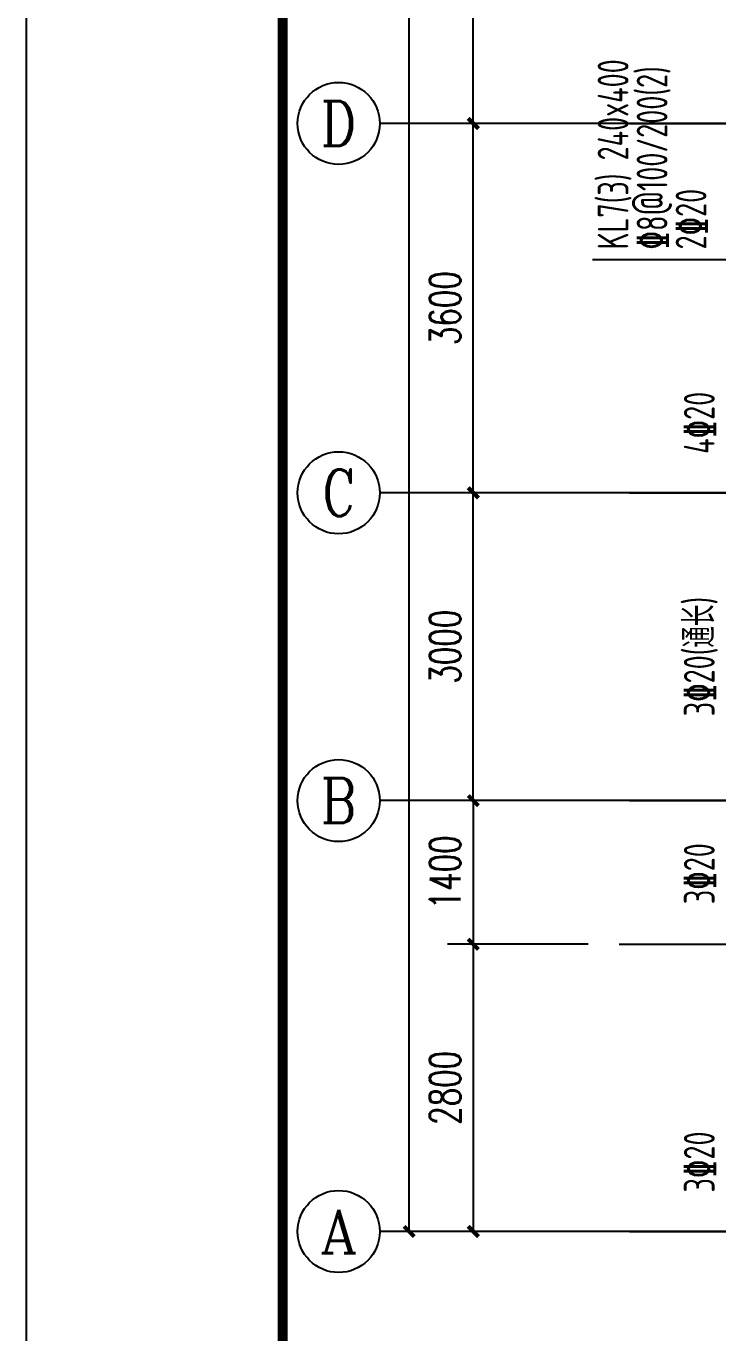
# Model space of a CAD drawing. Extents: x 1051052 to 1482120, y -981644 to -673261.
# Drawn here: x 1096817 to 1103558, y -973282 to -960545 of the extents above; entities that cross this region are included whole.
import ezdxf
from ezdxf.enums import TextEntityAlignment as Align

# ---------------------------------------------------------------- set-up
doc = ezdxf.new("R2010")
doc.units = 0
doc.header["$LTSCALE"] = 1000
doc.header["$MEASUREMENT"] = 0
doc.linetypes.add('DOTE', pattern=[2.42, 2, -0.2, 0.02, -0.2])
for name, color, linetype in [('AXIS', 3, 'Continuous'), ('AXIS_TEXT', 7, 'Continuous'), ('DOTE', 1, 'DOTE'), ('TK', 142, 'Continuous'), ('填充', 8, 'Continuous')]:
    doc.layers.add(name, color=color, linetype=linetype)
for name, color, linetype, lineweight in [('BEAM-JZ-NUM-V', 6, 'Continuous', 25), ('BEAM-JZ-V', 2, 'Continuous', 25), ('BEAM-YW-V', 7, 'Continuous', 25)]:
    doc.layers.add(name, color=color, linetype=linetype, lineweight=lineweight)
doc.styles.add('_TCH_AXIS', font='COMPLEX', dxfattribs={"bigfont": 'GBCBIG'})
doc.styles.add('_TCH_DIM_T3', font='SIMPLEX', dxfattribs={"width": 0.705882, "bigfont": 'GBCBIG'})
doc.styles.add('COMPLEX', font='COMPLEX')
doc.styles.add('TSSD_Dimension', font='Tssdeng.shx', dxfattribs={"width": 0.7, "bigfont": 'Hztxt.shx'})
doc.dimstyles.new('_TCH_ARCH&&100', dxfattribs={"dimtxt": 297.5, "dimasz": 100, "dimexe": 250, "dimexo": 300, "dimgap": 126.25, "dimtad": 1, "dimdec": 0, "dimzin": 0, "dimdsep": 46, "dimtxsty": '_TCH_DIM_T3', "dimblk": 'ARCHTICK', "dimcen": 0.09, "dimclrt": 7, "dimazin": 2, "dimtfac": 1, "dimtdec": 0, "dimtix": 1, "dimtmove": 2, "dimatfit": 3, "dimfxl": 0, "dimtolj": 1, "dimtzin": 0, "dimarcsym": 0})

# ---------------------------------------------------------------- blocks, each defined once
blk = doc.blocks.new('_ArchTick')
at = {"color": 0, "linetype": 'ByBlock', "const_width": 0.4}
blk.add_lwpolyline([(-0.5, -0.5), (0.5, 0.5)], dxfattribs=at)
blk = doc.blocks.new('*D133')
at = {"layer": 'AXIS', "color": 0, "lineweight": -2, "transparency": 16777216}
for p, q in [((1102675, -965094), (1100925, -965094)), ((1101175, -968094), (1101175, -965094)), ((1102675, -968094), (1100925, -968094))]:
    blk.add_line(p, q, dxfattribs=at)
at = {"layer": 'Defpoints', "color": 0, "transparency": 16777216}
for p in [(1101175, -965094), (1103675, -965094), (1103675, -968094)]:
    blk.add_point(p, dxfattribs=at)
at = {"layer": 'AXIS', "color": 0, "lineweight": -2, "transparency": 16777216, "xscale": 100, "yscale": 100, "zscale": 100}
for p, rotation in [((1101175, -965094), 90), ((1101175, -968094), 270)]:
    blk.add_blockref('_ArchTick', p, dxfattribs=dict(at, rotation=rotation))
at = {"layer": 'AXIS', "color": 7, "transparency": 16777216, "insert": (1100900, -966594), "char_height": 297.5, "attachment_point": 5, "rotation": 90, "style": '_TCH_DIM_T3'}
blk.add_mtext('\\A1;3000', dxfattribs=at)
blk = doc.blocks.new('*D134')
at = {"layer": 'AXIS', "color": 0, "lineweight": -2, "transparency": 16777216}
for p, q in [((1102675, -961494), (1100925, -961494)), ((1101175, -965094), (1101175, -961494)), ((1102675, -965094), (1100925, -965094))]:
    blk.add_line(p, q, dxfattribs=at)
at = {"layer": 'Defpoints', "color": 0, "transparency": 16777216}
for p in [(1101175, -961494), (1103675, -961494), (1103675, -965094)]:
    blk.add_point(p, dxfattribs=at)
at = {"layer": 'AXIS', "color": 0, "lineweight": -2, "transparency": 16777216, "xscale": 100, "yscale": 100, "zscale": 100}
for p, rotation in [((1101175, -961494), 90), ((1101175, -965094), 270)]:
    blk.add_blockref('_ArchTick', p, dxfattribs=dict(at, rotation=rotation))
at = {"layer": 'AXIS', "color": 7, "transparency": 16777216, "insert": (1100900, -963294), "char_height": 297.5, "attachment_point": 5, "rotation": 90, "style": '_TCH_DIM_T3'}
blk.add_mtext('\\A1;3600', dxfattribs=at)
blk = doc.blocks.new('*D135')
at = {"layer": 'AXIS', "color": 0, "lineweight": -2, "transparency": 16777216}
for p, q in [((1102675, -957894), (1100925, -957894)), ((1101175, -961494), (1101175, -957894)), ((1102675, -961494), (1100925, -961494))]:
    blk.add_line(p, q, dxfattribs=at)
at = {"layer": 'Defpoints', "color": 0, "transparency": 16777216}
for p in [(1101175, -957894), (1103675, -957894), (1103675, -961494)]:
    blk.add_point(p, dxfattribs=at)
at = {"layer": 'AXIS', "color": 0, "lineweight": -2, "transparency": 16777216, "xscale": 100, "yscale": 100, "zscale": 100}
for p, rotation in [((1101175, -957894), 90), ((1101175, -961494), 270)]:
    blk.add_blockref('_ArchTick', p, dxfattribs=dict(at, rotation=rotation))
at = {"layer": 'AXIS', "color": 7, "transparency": 16777216, "insert": (1100900, -959694), "char_height": 297.5, "attachment_point": 5, "rotation": 90, "style": '_TCH_DIM_T3'}
blk.add_mtext('\\A1;3600', dxfattribs=at)
blk = doc.blocks.new('*D138')
at = {"layer": 'AXIS', "color": 0, "lineweight": -2, "transparency": 16777216}
for p, q in [((1102050, -946894), (1100300, -946894)), ((1100550, -972294), (1100550, -946894)), ((1102050, -972294), (1100300, -972294))]:
    blk.add_line(p, q, dxfattribs=at)
at = {"layer": 'Defpoints', "color": 0, "transparency": 16777216}
for p in [(1100550, -946894), (1103697, -946894), (1103697, -972294)]:
    blk.add_point(p, dxfattribs=at)
at = {"layer": 'AXIS', "color": 0, "lineweight": -2, "transparency": 16777216, "xscale": 100, "yscale": 100, "zscale": 100}
for p, rotation in [((1100550, -946894), 90), ((1100550, -972294), 270)]:
    blk.add_blockref('_ArchTick', p, dxfattribs=dict(at, rotation=rotation))
at = {"layer": 'AXIS', "color": 7, "transparency": 16777216, "insert": (1100275, -959594), "char_height": 297.5, "attachment_point": 5, "rotation": 90, "style": '_TCH_DIM_T3'}
blk.add_mtext('\\A1;25400', dxfattribs=at)
blk = doc.blocks.new('_AXISO')
blk.add_circle((0, 0), 0.5)
at = {"layer": 'AXIS_TEXT', "style": 'COMPLEX', "width": 1.041667}
blk.add_attdef('A', text='', height=0.56, dxfattribs=at).set_placement((-0.25, -0.28), (0.25, -0.28), align=Align.FIT)
blk = doc.blocks.new('*D167')
at = {"layer": 'AXIS', "color": 0, "lineweight": -2, "transparency": 16777216}
for p, q in [((1102675, -968094), (1100925, -968094)), ((1101175, -968094), (1101175, -969494)), ((1102295, -969494), (1100925, -969494))]:
    blk.add_line(p, q, dxfattribs=at)
at = {"layer": 'Defpoints', "color": 0, "transparency": 16777216}
for p in [(1103675, -968094), (1101175, -969494), (1102595, -969494)]:
    blk.add_point(p, dxfattribs=at)
at = {"layer": 'AXIS', "color": 0, "lineweight": -2, "transparency": 16777216, "xscale": 100, "yscale": 100, "zscale": 100}
for p, rotation in [((1101175, -968094), 90), ((1101175, -969494), 270)]:
    blk.add_blockref('_ArchTick', p, dxfattribs=dict(at, rotation=rotation))
at = {"layer": 'AXIS', "color": 7, "transparency": 16777216, "insert": (1100900, -968794), "char_height": 297.5, "attachment_point": 5, "rotation": 90, "style": '_TCH_DIM_T3'}
blk.add_mtext('\\A1;1400', dxfattribs=at)
blk = doc.blocks.new('*D168')
at = {"layer": 'AXIS', "color": 0, "lineweight": -2, "transparency": 16777216}
for p, q in [((1102295, -969494), (1100925, -969494)), ((1101175, -969494), (1101175, -972294)), ((1102257, -972294), (1100925, -972294))]:
    blk.add_line(p, q, dxfattribs=at)
at = {"layer": 'Defpoints', "color": 0, "transparency": 16777216}
for p in [(1102595, -969494), (1101175, -972294), (1102557, -972294)]:
    blk.add_point(p, dxfattribs=at)
at = {"layer": 'AXIS', "color": 0, "lineweight": -2, "transparency": 16777216, "xscale": 100, "yscale": 100, "zscale": 100}
for p, rotation in [((1101175, -969494), 90), ((1101175, -972294), 270)]:
    blk.add_blockref('_ArchTick', p, dxfattribs=dict(at, rotation=rotation))
at = {"layer": 'AXIS', "color": 7, "transparency": 16777216, "insert": (1100900, -970894), "char_height": 297.5, "attachment_point": 5, "rotation": 90, "style": '_TCH_DIM_T3'}
blk.add_mtext('\\A1;2800', dxfattribs=at)
blk = doc.blocks.new('A2K')
at = {"layer": 'TK'}
blk.add_lwpolyline([(0, 0), (59400, 0), (59400, 42000), (0, 42000)], close=True, dxfattribs=at)
at = {"layer": 'TK', "const_width": 100}
blk.add_lwpolyline([(2500, 1000), (58400, 1000), (58400, 41000), (2500, 41000)], close=True, dxfattribs=at)

msp = doc.modelspace()

# ---------------------------------------------------------------- linework, layer by layer
at = {"layer": 'AXIS'}
for p, q in [((1104262.822, -961493.811), (1100262.822, -961493.811)), ((1104262.822, -965093.811), (1100262.822, -965093.811)), ((1104262.822, -968093.811), (1100262.822, -968093.811)), ((1104262.822, -972293.811), (1100262.822, -972293.811))]:
    msp.add_line(p, q, dxfattribs=at)
at = {"layer": 'BEAM-JZ-V'}
msp.add_line((1103697.376, -962821.811), (1102337.376, -962821.811), dxfattribs=at)
at = {"layer": 'DOTE'}
for p, q in [((1102697.376, -961493.811), (1113270.799, -961493.811)), ((1102697.376, -965093.811), (1113270.799, -965093.811)), ((1102697.376, -968093.811), (1113270.799, -968093.811)), ((1102595.179, -969493.811), (1109819.667, -969493.811)), ((1102697.376, -972293.811), (1113270.799, -972293.811))]:
    msp.add_line(p, q, dxfattribs=at)

# ---------------------------------------------------------------- block references
at = {"layer": 'AXIS'}
ref = msp.add_blockref('_AXISO', (1099862.822, -961493.811), dxfattribs=dict(at, xscale=800, yscale=800, zscale=800))
ref.add_attrib('A', 'D', dxfattribs={"layer": 'AXIS_TEXT', "height": 435.257, "style": '_TCH_AXIS'}).set_placement((1099686.646, -961711.44), (1100038.997, -961711.44), align=Align.FIT)
ref = msp.add_blockref('_AXISO', (1099862.822, -965093.811), dxfattribs=dict(at, xscale=800, yscale=800, zscale=800))
ref.add_attrib('A', 'C', dxfattribs={"layer": 'AXIS_TEXT', "height": 455.691, "style": '_TCH_AXIS'}).set_placement((1099700.075, -965321.657), (1100025.569, -965321.657), align=Align.FIT)
ref = msp.add_blockref('_AXISO', (1099862.822, -968093.811), dxfattribs=dict(at, xscale=800, yscale=800, zscale=800))
ref.add_attrib('A', 'B', dxfattribs={"layer": 'AXIS_TEXT', "height": 435.257, "style": '_TCH_AXIS'}).set_placement((1099686.646, -968311.44), (1100038.997, -968311.44), align=Align.FIT)
ref = msp.add_blockref('_AXISO', (1099862.822, -972293.811), dxfattribs=dict(at, xscale=800, yscale=800, zscale=800))
ref.add_attrib('A', 'A', dxfattribs={"layer": 'AXIS_TEXT', "height": 425.184, "style": '_TCH_AXIS'}).set_placement((1099680.6, -972506.403), (1100045.044, -972506.403), align=Align.FIT)
at = {"layer": '填充'}
msp.add_blockref('A2K', (1096816.779, -981643.929), dxfattribs=at)

# ---------------------------------------------------------------- texts
at = {"layer": 'BEAM-JZ-NUM-V', "style": 'TSSD_Dimension', "width": 0.7}
msp.add_text('KL7(3) 240x400', height=300, rotation=90, dxfattribs=at).set_placement((1102687.376, -962721.811))
at = {"layer": 'BEAM-JZ-V', "style": 'TSSD_Dimension', "width": 0.7}
for s, p in [('%%1328@100/200(2)', (1103067.376, -962721.811)), ('2%%13220', (1103447.376, -962721.811))]:
    msp.add_text(s, height=300, rotation=90, dxfattribs=at).set_placement(p)
at = {"layer": 'BEAM-YW-V', "style": 'TSSD_Dimension', "width": 0.7}
for s, p in [('4%%13220', (1103527.376, -964713.811)), ('3%%13220(通长)', (1103527.376, -967272.273)), ('3%%13220', (1103527.376, -969103.811)), ('3%%13220', (1103527.376, -971913.811))]:
    msp.add_text(s, height=300, rotation=90, dxfattribs=at).set_placement(p)

# ---------------------------------------------------------------- dimensions: what is measured, and where the dimension line sits
at = {"layer": 'AXIS'}
for p1, p2, distance, picture, middle in [((1103697.376, -972293.811), (1103697.376, -946893.811), 3146.899, '*D138', (1100275.477, -959593.811)), ((1103675.314, -961493.811), (1103675.314, -957893.811), 2500, '*D135', (1100900.314, -959693.811)), ((1103675.314, -965093.811), (1103675.314, -961493.811), 2500, '*D134', (1100900.314, -963293.811)), ((1103675.314, -968093.811), (1103675.314, -965093.811), 2500, '*D133', (1100900.314, -966593.811))]:
    dim = msp.add_aligned_dim(p1=p1, p2=p2, distance=distance, dimstyle='_TCH_ARCH&&100', dxfattribs=at)
    dim.commit()
    dim.dimension.update_dxf_attribs({"geometry": picture, "text_midpoint": middle})
for base, p1, p2, picture, middle in [((1101175.314, -969493.811), (1103675.314, -968093.811), (1102595.179, -969493.811), '*D167', (1100900.314, -968793.811)), ((1101175.314, -972293.811), (1102595.179, -969493.811), (1102557.149, -972293.811), '*D168', (1100900.314, -970893.811))]:
    dim = msp.add_linear_dim(base=base, p1=p1, p2=p2, angle=270, dimstyle='_TCH_ARCH&&100', dxfattribs=at)
    dim.commit()
    dim.dimension.update_dxf_attribs({"geometry": picture, "text_midpoint": middle})

doc.saveas('drawing.dxf')
